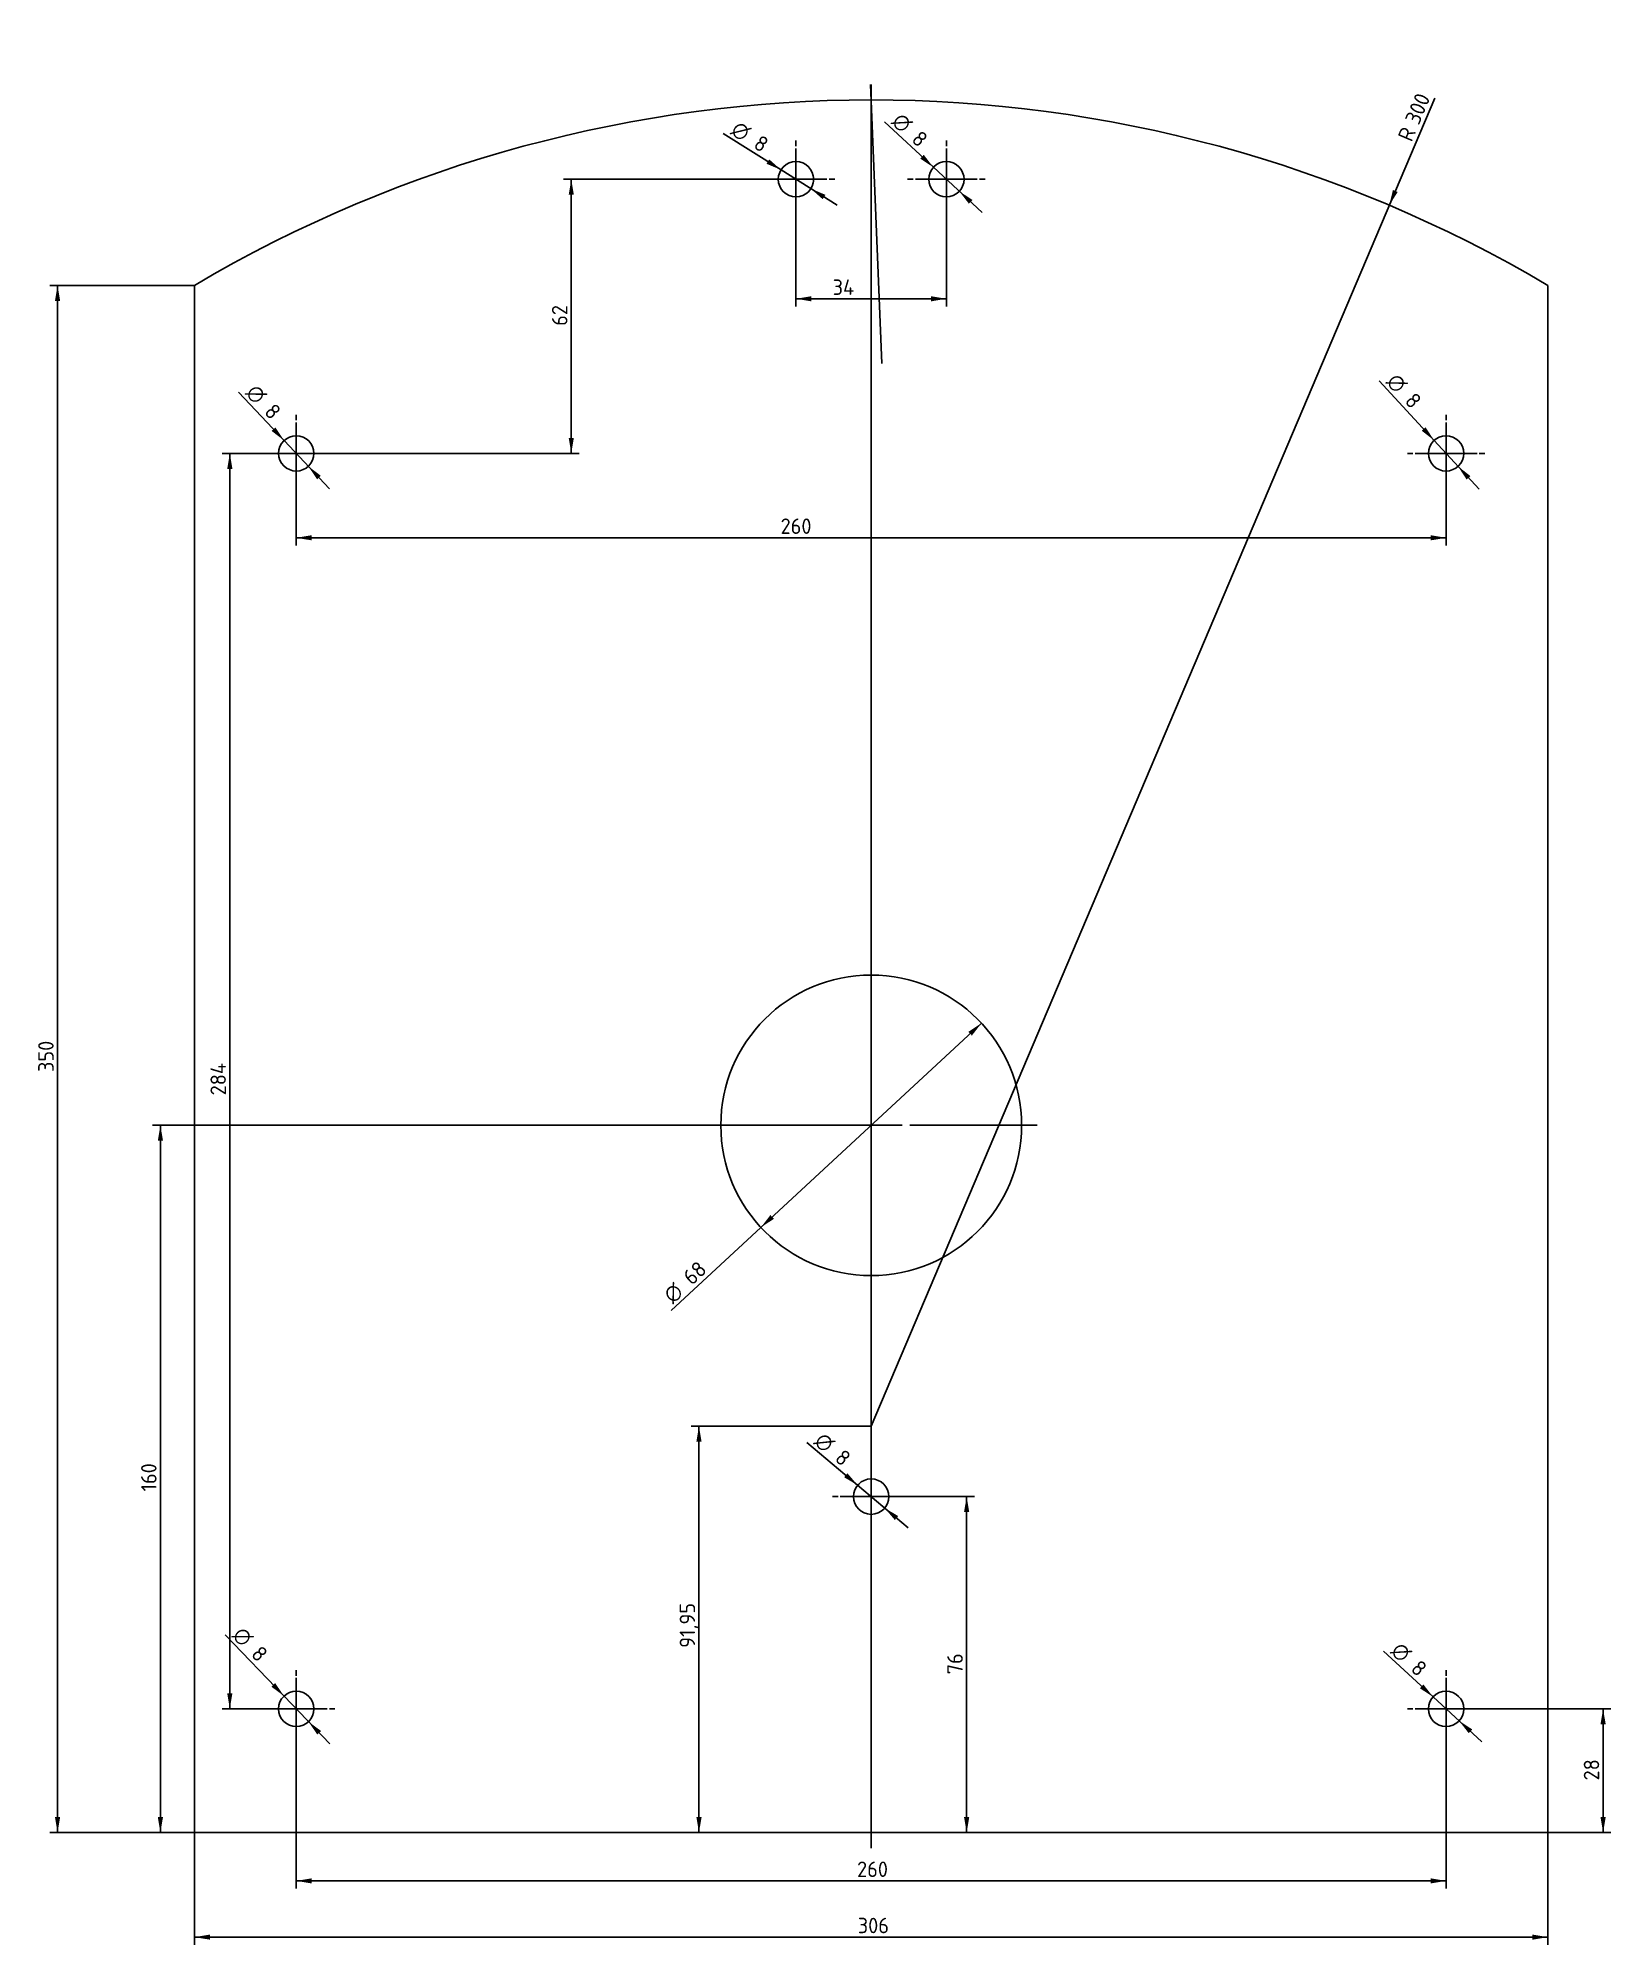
# Model space of a CAD drawing. Header units: millimetres. Extents: x 33 to 389, y 64 to 495.
import ezdxf
from ezdxf.enums import TextEntityAlignment as Align
from ezdxf.lldxf.tags import DXFTag

# ---------------------------------------------------------------- set-up
doc = ezdxf.new("R2010")
doc.units = ezdxf.units.MM
for name, color, linetype in [('BODENPLATTE', 7, 'Continuous'), ('Default', 7, 'Continuous'), ('Maße', 7, 'Continuous')]:
    doc.layers.add(name, color=color, linetype=linetype)
doc.styles.add('SEACAD_Solid_Edge_ISO', font='seiso.ttf')
doc.styles.add('SEACAD_Solid_Edge_ISO1_Symbols', font='semeci1.ttf')
tags = doc.linetypes.add('CENTER2', pattern=[28.575, 19.05, -3.175, 3.175, -3.175]).pattern_tags.tags
tags[10:11] = [DXFTag(74, 4), DXFTag(75, 0), DXFTag(340, '0'), DXFTag(46, 0.0), DXFTag(50, 0.0), DXFTag(44, 0.0), DXFTag(45, 0.0)]
tags[8:9] = [DXFTag(74, 4), DXFTag(75, 0), DXFTag(340, '0'), DXFTag(46, 0.0), DXFTag(50, 0.0), DXFTag(44, 0.0), DXFTag(45, 0.0)]
tags[6:7] = [DXFTag(74, 4), DXFTag(75, 0), DXFTag(340, '0'), DXFTag(46, 0.0), DXFTag(50, 0.0), DXFTag(44, 0.0), DXFTag(45, 0.0)]
tags[4:5] = [DXFTag(74, 4), DXFTag(75, 0), DXFTag(340, '0'), DXFTag(46, 0.0), DXFTag(50, 0.0), DXFTag(44, 0.0), DXFTag(45, 0.0)]
doc.dimstyles.new('ISO', dxfattribs={"dimtxt": 3.5, "dimasz": 3.5, "dimexe": 1.75, "dimexo": 0, "dimgap": 1.75, "dimtad": 0, "dimtih": 1, "dimtoh": 1, "dimtxsty": 'SEACAD_Solid_Edge_ISO', "dimblk1": '_SE_FILLED', "dimblk2": '_SE_FILLED', "dimsah": 1, "dimcen": 1.75, "dimadec": 0, "dimazin": 0, "dimtfac": 1, "dimtmove": 0, "dimatfit": 3, "dimfxl": 1, "dimtolj": 1, "dimarcsym": 0})

# ---------------------------------------------------------------- blocks, each defined once
blk = doc.blocks.new('SEANNOT_GROUP')
at = {"layer": 'Maße', "color": 7, "linetype": 'CENTER2'}
for p, q in [((91.58, 125.74), (91.58, 124.49)), ((91.58, 123.99), (91.58, 109.99)), ((82.83, 116.99), (84.08, 116.99)), ((98.58, 116.99), (84.58, 116.99)), ((100.33, 116.99), (99.08, 116.99)), ((91.58, 108.24), (91.58, 109.49))]:
    blk.add_line(p, q, dxfattribs=at)
blk = doc.blocks.new('SEANNOT_GROUP1')
at = {"layer": 'Maße', "color": 7, "linetype": 'CENTER2'}
for p, q in [((91.58, 409.74), (91.58, 408.49)), ((91.58, 407.99), (91.58, 393.99)), ((82.83, 400.99), (84.08, 400.99)), ((98.58, 400.99), (84.58, 400.99)), ((100.33, 400.99), (99.08, 400.99)), ((91.58, 392.24), (91.58, 393.49))]:
    blk.add_line(p, q, dxfattribs=at)
blk = doc.blocks.new('SEANNOT_GROUP2')
at = {"layer": 'Maße', "color": 7, "linetype": 'CENTER2'}
for p, q in [((204.58, 471.74), (204.58, 470.49)), ((204.58, 469.99), (204.58, 455.99)), ((195.83, 462.99), (197.08, 462.99)), ((211.58, 462.99), (197.58, 462.99)), ((213.33, 462.99), (212.08, 462.99)), ((204.58, 454.24), (204.58, 455.49))]:
    blk.add_line(p, q, dxfattribs=at)
blk = doc.blocks.new('SEANNOT_GROUP3')
at = {"layer": 'Maße', "color": 7, "linetype": 'CENTER2'}
for p, q in [((221.58, 173.74), (221.58, 172.49)), ((221.58, 171.99), (221.58, 157.99)), ((212.83, 164.99), (214.08, 164.99)), ((228.58, 164.99), (214.58, 164.99)), ((230.33, 164.99), (229.08, 164.99)), ((221.58, 156.24), (221.58, 157.49))]:
    blk.add_line(p, q, dxfattribs=at)
blk = doc.blocks.new('SEANNOT_GROUP4')
at = {"layer": 'Maße', "color": 7, "linetype": 'CENTER2'}
for p, q in [((221.58, 257.74), (221.58, 286.49)), ((221.58, 255.99), (221.58, 241.99)), ((212.83, 248.99), (184.08, 248.99)), ((228.58, 248.99), (214.58, 248.99)), ((230.33, 248.99), (259.08, 248.99)), ((221.58, 240.24), (221.58, 211.49))]:
    blk.add_line(p, q, dxfattribs=at)
blk = doc.blocks.new('SEANNOT_GROUP5')
at = {"layer": 'Maße', "color": 7, "linetype": 'CENTER2'}
for p, q in [((238.58, 471.74), (238.58, 470.49)), ((238.58, 469.99), (238.58, 455.99)), ((229.83, 462.99), (231.08, 462.99)), ((245.58, 462.99), (231.58, 462.99)), ((247.33, 462.99), (246.08, 462.99)), ((238.58, 454.24), (238.58, 455.49))]:
    blk.add_line(p, q, dxfattribs=at)
blk = doc.blocks.new('SEANNOT_GROUP6')
at = {"layer": 'Maße', "color": 7, "linetype": 'CENTER2'}
for p, q in [((351.58, 125.74), (351.58, 124.49)), ((351.58, 123.99), (351.58, 109.99)), ((342.83, 116.99), (344.08, 116.99)), ((358.58, 116.99), (344.58, 116.99)), ((360.33, 116.99), (359.08, 116.99)), ((351.58, 108.24), (351.58, 109.49))]:
    blk.add_line(p, q, dxfattribs=at)
blk = doc.blocks.new('SEANNOT_GROUP7')
at = {"layer": 'Maße', "color": 7, "linetype": 'CENTER2'}
for p, q in [((351.58, 409.74), (351.58, 408.49)), ((351.58, 407.99), (351.58, 393.99)), ((342.83, 400.99), (344.08, 400.99)), ((358.58, 400.99), (344.58, 400.99)), ((360.33, 400.99), (359.08, 400.99)), ((351.58, 392.24), (351.58, 393.49))]:
    blk.add_line(p, q, dxfattribs=at)
blk = doc.blocks.new('SEANNOT_GROUP8')
at = {"layer": 'Maße', "color": 7, "linetype": 'CENTER2'}
blk.add_line((221.43, 484.43), (224.01, 421.33), dxfattribs=at)
blk = doc.blocks.new('SEANNOT_GROUP9')
at = {"layer": 'Maße', "color": 7, "linetype": 'CENTER2'}
blk.add_line((221.58, 85.49), (221.58, 484.44), dxfattribs=at)
blk = doc.blocks.new('SE')
at = {"layer": 'BODENPLATTE', "color": 7, "linetype": 'Continuous'}
for p, q in [((68.58, 438.99), (68.58, 88.99)), ((374.58, 88.99), (374.58, 438.99)), ((68.58, 88.99), (374.58, 88.99))]:
    blk.add_line(p, q, dxfattribs=at)
for centre, radius in [((204.58, 462.99), 4), ((238.58, 462.99), 4), ((91.58, 400.99), 4), ((351.58, 400.99), 4), ((221.58, 248.99), 34), ((221.58, 164.99), 4), ((91.58, 116.99), 4), ((351.58, 116.99), 4)]:
    blk.add_circle(centre, radius, dxfattribs=at)
blk.add_arc((221.58, 180.94), 300, 59.3361, 120.6639, dxfattribs=at)
blk = doc.blocks.new('DMBLK1')
at = {"layer": 'Maße', "linetype": 'Continuous'}
blk.add_hatch(color=7, dxfattribs=at).paths.add_polyline_path([(339.56, 460.57), (338.73, 457.12), (340.63, 460.11)])
at = {"layer": 'Maße', "color": 7, "linetype": 'Continuous'}
blk.add_line((221.58, 180.94), (349.01, 481.37), dxfattribs=at)
at = {"layer": 'Maße', "color": 7, "linetype": 'Continuous', "style": 'SEACAD_Solid_Edge_ISO'}
for s, p in [('300', (342.18, 476.46)), ('R', (340.55, 472.62))]:
    blk.add_text(s, height=3.5, rotation=67.014, dxfattribs=at).set_placement(p, align=Align.TOP_LEFT)
blk = doc.blocks.new('_SE_FILLED')
at = {"color": 0}
blk.add_line((0, 0), (-1, 0), dxfattribs=at)
blk.add_solid([(0, 0), (-1, -0.1665), (-1, 0.1665), (0, 0)], dxfattribs=at)
blk = doc.blocks.new('DMBLK2')
at = {"layer": 'Maße', "linetype": 'Continuous'}
for points in [[(182.06, 177.44), (183.23, 177.44), (182.64, 180.94)], [(182.06, 92.49), (182.64, 88.99), (183.23, 92.49)]]:
    blk.add_hatch(color=7, dxfattribs=at).paths.add_polyline_path(points)
at = {"layer": 'Maße', "color": 7, "linetype": 'Continuous'}
for p, q in [((221.58, 180.94), (180.89, 180.94)), ((182.64, 180.94), (182.64, 88.99))]:
    blk.add_line(p, q, dxfattribs=at)
at = {"layer": 'Maße', "color": 7, "linetype": 'Continuous', "style": 'SEACAD_Solid_Edge_ISO'}
blk.add_text('91,95', height=3.5, rotation=90, dxfattribs=at).set_placement((178.27, 130.79), align=Align.TOP_LEFT)
blk = doc.blocks.new('DMBLK3')
at = {"layer": 'Maße', "linetype": 'Continuous'}
for points in [[(197.92, 466.5), (201.19, 465.12), (198.54, 467.48)], [(210.61, 458.49), (211.23, 459.48), (207.96, 460.85)]]:
    blk.add_hatch(color=7, dxfattribs=at).paths.add_polyline_path(points)
at = {"layer": 'Maße', "color": 7, "linetype": 'Continuous'}
for p, q in [((201.19, 465.12), (188.14, 473.36)), ((213.88, 457.12), (201.19, 465.12))]:
    blk.add_line(p, q, dxfattribs=at)
for s, style, p in [('O', 'SEACAD_Solid_Edge_ISO1_Symbols', (191.52, 476.4)), ('8', 'SEACAD_Solid_Edge_ISO', (196.59, 473.2))]:
    blk.add_text(s, height=3.5, rotation=327.7479, dxfattribs=dict(at, style=style)).set_placement(p, align=Align.TOP_LEFT)
blk = doc.blocks.new('DMBLK4')
at = {"layer": 'Maße', "linetype": 'Continuous'}
for points in [[(232.68, 467.66), (235.64, 465.71), (233.47, 468.52)], [(243.68, 457.46), (244.47, 458.32), (241.51, 460.27)]]:
    blk.add_hatch(color=7, dxfattribs=at).paths.add_polyline_path(points)
at = {"layer": 'Maße', "color": 7, "linetype": 'Continuous'}
for p, q in [((235.64, 465.71), (224.57, 475.98)), ((246.64, 455.51), (235.64, 465.71))]:
    blk.add_line(p, q, dxfattribs=at)
for s, style, p in [('O', 'SEACAD_Solid_Edge_ISO1_Symbols', (228.44, 478.35)), ('8', 'SEACAD_Solid_Edge_ISO', (232.84, 474.27))]:
    blk.add_text(s, height=3.5, rotation=317.1613, dxfattribs=dict(at, style=style)).set_placement(p, align=Align.TOP_LEFT)
blk = doc.blocks.new('DMBLK5')
at = {"layer": 'Maße', "linetype": 'Continuous'}
for points in [[(86.01, 406.06), (88.84, 403.9), (86.87, 406.85)], [(96.29, 395.12), (97.14, 395.92), (94.31, 398.07)]]:
    blk.add_hatch(color=7, dxfattribs=at).paths.add_polyline_path(points)
at = {"layer": 'Maße', "color": 7, "linetype": 'Continuous'}
for p, q in [((88.84, 403.9), (78.55, 414.85)), ((99.11, 392.97), (88.84, 403.9))]:
    blk.add_line(p, q, dxfattribs=at)
for s, style, p in [('O', 'SEACAD_Solid_Edge_ISO1_Symbols', (82.58, 416.95)), ('8', 'SEACAD_Solid_Edge_ISO', (86.68, 412.58))]:
    blk.add_text(s, height=3.5, rotation=313.218, dxfattribs=dict(at, style=style)).set_placement(p, align=Align.TOP_LEFT)
blk = doc.blocks.new('DMBLK6')
at = {"layer": 'Maße', "linetype": 'Continuous'}
for points in [[(346.07, 406.11), (348.87, 403.93), (346.93, 406.9)], [(356.22, 395.07), (357.08, 395.86), (354.28, 398.05)]]:
    blk.add_hatch(color=7, dxfattribs=at).paths.add_polyline_path(points)
at = {"layer": 'Maße', "color": 7, "linetype": 'Continuous'}
for p, q in [((348.87, 403.93), (336.48, 417.39)), ((359.02, 392.89), (348.87, 403.93))]:
    blk.add_line(p, q, dxfattribs=at)
for s, style, p in [('O', 'SEACAD_Solid_Edge_ISO1_Symbols', (340.53, 419.45)), ('8', 'SEACAD_Solid_Edge_ISO', (344.59, 415.04))]:
    blk.add_text(s, height=3.5, rotation=312.6114, dxfattribs=dict(at, style=style)).set_placement(p, align=Align.TOP_LEFT)
blk = doc.blocks.new('DMBLK7')
at = {"layer": 'Maße', "linetype": 'Continuous'}
for points in [[(208.08, 435.37), (208.08, 436.54), (204.58, 435.96)], [(235.08, 435.37), (238.58, 435.96), (235.08, 436.54)]]:
    blk.add_hatch(color=7, dxfattribs=at).paths.add_polyline_path(points)
at = {"layer": 'Maße', "color": 7, "linetype": 'Continuous'}
for p, q in [((204.58, 462.99), (204.58, 434.21)), ((238.58, 462.99), (238.58, 434.21)), ((204.58, 435.96), (238.58, 435.96))]:
    blk.add_line(p, q, dxfattribs=at)
at = {"layer": 'Maße', "color": 7, "linetype": 'Continuous', "style": 'SEACAD_Solid_Edge_ISO'}
blk.add_text('34', height=3.5, dxfattribs=at).set_placement((212.87, 440.33), align=Align.TOP_LEFT)
blk = doc.blocks.new('DMBLK8')
at = {"layer": 'Maße', "linetype": 'Continuous'}
for points in [[(154.35, 459.49), (153.77, 462.99), (153.18, 459.49)], [(154.35, 404.49), (153.18, 404.49), (153.77, 400.99)]]:
    blk.add_hatch(color=7, dxfattribs=at).paths.add_polyline_path(points)
at = {"layer": 'Maße', "color": 7, "linetype": 'Continuous'}
for p, q in [((204.58, 462.99), (152.02, 462.99)), ((153.77, 400.99), (153.77, 462.99)), ((91.58, 400.99), (155.52, 400.99))]:
    blk.add_line(p, q, dxfattribs=at)
at = {"layer": 'Maße', "color": 7, "linetype": 'Continuous', "style": 'SEACAD_Solid_Edge_ISO'}
blk.add_text('62', height=3.5, rotation=90, dxfattribs=at).set_placement((149.39, 429.84), align=Align.TOP_LEFT)
blk = doc.blocks.new('DMBLK9')
at = {"layer": 'Maße', "linetype": 'Continuous'}
for points in [[(95.08, 381.31), (95.08, 382.48), (91.58, 381.89)], [(348.08, 381.31), (351.58, 381.89), (348.08, 382.48)]]:
    blk.add_hatch(color=7, dxfattribs=at).paths.add_polyline_path(points)
at = {"layer": 'Maße', "color": 7, "linetype": 'Continuous'}
for p, q in [((91.58, 400.99), (91.58, 380.14)), ((351.58, 396.99), (351.58, 380.14)), ((91.58, 381.89), (351.58, 381.89))]:
    blk.add_line(p, q, dxfattribs=at)
at = {"layer": 'Maße', "color": 7, "linetype": 'Continuous', "style": 'SEACAD_Solid_Edge_ISO'}
blk.add_text('260', height=3.5, dxfattribs=at).set_placement((201.1, 386.27), align=Align.TOP_LEFT)
blk = doc.blocks.new('DMBLK10')
at = {"layer": 'Maße', "linetype": 'Continuous'}
for points in [[(244.35, 269.29), (246.52, 272.09), (243.56, 270.14)], [(199.59, 227.84), (198.8, 228.69), (196.63, 225.89)]]:
    blk.add_hatch(color=7, dxfattribs=at).paths.add_polyline_path(points)
at = {"layer": 'Maße', "color": 7, "linetype": 'Continuous'}
for p, q in [((246.52, 272.09), (196.63, 225.89)), ((196.63, 225.89), (176.34, 207.09))]:
    blk.add_line(p, q, dxfattribs=at)
for s, style, p in [('68', 'SEACAD_Solid_Edge_ISO', (178.67, 215.21)), ('O', 'SEACAD_Solid_Edge_ISO1_Symbols', (174.27, 211.14))]:
    blk.add_text(s, height=3.5, rotation=42.8035, dxfattribs=dict(at, style=style)).set_placement(p, align=Align.TOP_LEFT)
blk = doc.blocks.new('DMBLK11')
at = {"layer": 'Maße', "linetype": 'Continuous'}
for points in [[(85.96, 122), (88.81, 119.88), (86.81, 122.81)], [(96.34, 111.17), (97.19, 111.98), (94.34, 114.1)]]:
    blk.add_hatch(color=7, dxfattribs=at).paths.add_polyline_path(points)
at = {"layer": 'Maße', "color": 7, "linetype": 'Continuous'}
for p, q in [((88.81, 119.88), (75.51, 133.75)), ((99.19, 109.05), (88.81, 119.88))]:
    blk.add_line(p, q, dxfattribs=at)
for s, style, p in [('O', 'SEACAD_Solid_Edge_ISO1_Symbols', (79.52, 135.89)), ('8', 'SEACAD_Solid_Edge_ISO', (83.67, 131.56))]:
    blk.add_text(s, height=3.5, rotation=313.7874, dxfattribs=dict(at, style=style)).set_placement(p, align=Align.TOP_LEFT)
blk = doc.blocks.new('DMBLK12')
at = {"layer": 'Maße', "linetype": 'Continuous'}
for points in [[(215.47, 169.38), (218.52, 167.57), (216.22, 170.27)], [(226.93, 159.71), (227.69, 160.6), (224.63, 162.41)]]:
    blk.add_hatch(color=7, dxfattribs=at).paths.add_polyline_path(points)
at = {"layer": 'Maße', "color": 7, "linetype": 'Continuous'}
for p, q in [((218.52, 167.57), (207.02, 177.26)), ((229.98, 157.9), (218.52, 167.57))]:
    blk.add_line(p, q, dxfattribs=at)
for s, style, p in [('O', 'SEACAD_Solid_Edge_ISO1_Symbols', (210.78, 179.82)), ('8', 'SEACAD_Solid_Edge_ISO', (215.37, 175.95))]:
    blk.add_text(s, height=3.5, rotation=319.8567, dxfattribs=dict(at, style=style)).set_placement(p, align=Align.TOP_LEFT)
blk = doc.blocks.new('DMBLK13')
at = {"layer": 'Maße', "linetype": 'Continuous'}
for points in [[(345.66, 121.64), (348.63, 119.7), (346.45, 122.5)], [(356.7, 111.48), (357.49, 112.34), (354.52, 114.28)]]:
    blk.add_hatch(color=7, dxfattribs=at).paths.add_polyline_path(points)
at = {"layer": 'Maße', "color": 7, "linetype": 'Continuous'}
for p, q in [((348.63, 119.7), (337.43, 130)), ((359.67, 109.54), (348.63, 119.7))]:
    blk.add_line(p, q, dxfattribs=at)
for s, style, p in [('O', 'SEACAD_Solid_Edge_ISO1_Symbols', (341.3, 132.39)), ('8', 'SEACAD_Solid_Edge_ISO', (345.71, 128.33))]:
    blk.add_text(s, height=3.5, rotation=317.3916, dxfattribs=dict(at, style=style)).set_placement(p, align=Align.TOP_LEFT)
blk = doc.blocks.new('DMBLK14')
at = {"layer": 'Maße', "linetype": 'Continuous'}
for points in [[(243.75, 161.49), (243.17, 164.99), (242.58, 161.49)], [(243.75, 92.49), (242.58, 92.49), (243.17, 88.99)]]:
    blk.add_hatch(color=7, dxfattribs=at).paths.add_polyline_path(points)
at = {"layer": 'Maße', "color": 7, "linetype": 'Continuous'}
for p, q in [((221.58, 164.99), (244.92, 164.99)), ((243.17, 164.99), (243.17, 88.99))]:
    blk.add_line(p, q, dxfattribs=at)
at = {"layer": 'Maße', "color": 7, "linetype": 'Continuous', "style": 'SEACAD_Solid_Edge_ISO'}
blk.add_text('76', height=3.5, rotation=90, dxfattribs=at).set_placement((238.79, 124.8), align=Align.TOP_LEFT)
blk = doc.blocks.new('DMBLK15')
at = {"layer": 'Maße', "linetype": 'Continuous'}
for points in [[(95.08, 77.49), (95.08, 78.65), (91.58, 78.07)], [(348.08, 77.49), (351.58, 78.07), (348.08, 78.65)]]:
    blk.add_hatch(color=7, dxfattribs=at).paths.add_polyline_path(points)
at = {"layer": 'Maße', "color": 7, "linetype": 'Continuous'}
for p, q in [((91.58, 116.99), (91.58, 76.32)), ((351.58, 116.99), (351.58, 76.32)), ((91.58, 78.07), (351.58, 78.07))]:
    blk.add_line(p, q, dxfattribs=at)
at = {"layer": 'Maße', "color": 7, "linetype": 'Continuous', "style": 'SEACAD_Solid_Edge_ISO'}
blk.add_text('260', height=3.5, dxfattribs=at).set_placement((218.39, 82.45), align=Align.TOP_LEFT)
blk = doc.blocks.new('DMBLK16')
at = {"layer": 'Maße', "linetype": 'Continuous'}
for points in [[(72.08, 64.77), (72.08, 65.93), (68.58, 65.35)], [(371.08, 64.77), (374.58, 65.35), (371.08, 65.93)]]:
    blk.add_hatch(color=7, dxfattribs=at).paths.add_polyline_path(points)
at = {"layer": 'Maße', "color": 7, "linetype": 'Continuous'}
for p, q in [((68.58, 88.99), (68.58, 63.6)), ((374.58, 88.99), (374.58, 63.6)), ((68.58, 65.35), (374.58, 65.35))]:
    blk.add_line(p, q, dxfattribs=at)
at = {"layer": 'Maße', "color": 7, "linetype": 'Continuous', "style": 'SEACAD_Solid_Edge_ISO'}
blk.add_text('306', height=3.5, dxfattribs=at).set_placement((218.55, 69.73), align=Align.TOP_LEFT)
blk = doc.blocks.new('DMBLK17')
at = {"layer": 'Maße', "linetype": 'Continuous'}
for points in [[(387.67, 113.49), (387.08, 116.99), (386.5, 113.49)], [(387.67, 92.49), (386.5, 92.49), (387.08, 88.99)]]:
    blk.add_hatch(color=7, dxfattribs=at).paths.add_polyline_path(points)
at = {"layer": 'Maße', "color": 7, "linetype": 'Continuous'}
for p, q in [((351.58, 116.99), (388.83, 116.99)), ((387.08, 116.99), (387.08, 88.99)), ((374.58, 88.99), (388.83, 88.99))]:
    blk.add_line(p, q, dxfattribs=at)
at = {"layer": 'Maße', "color": 7, "linetype": 'Continuous', "style": 'SEACAD_Solid_Edge_ISO'}
blk.add_text('28', height=3.5, rotation=90, dxfattribs=at).set_placement((382.71, 100.8), align=Align.TOP_LEFT)
blk = doc.blocks.new('DMBLK18')
at = {"layer": 'Maße', "linetype": 'Continuous'}
for points in [[(60.28, 245.49), (61.45, 245.49), (60.86, 248.99)], [(60.28, 92.49), (60.86, 88.99), (61.45, 92.49)]]:
    blk.add_hatch(color=7, dxfattribs=at).paths.add_polyline_path(points)
at = {"layer": 'Maße', "color": 7, "linetype": 'Continuous'}
for p, q in [((221.58, 248.99), (59.11, 248.99)), ((60.86, 248.99), (60.86, 88.99)), ((221.58, 88.99), (59.11, 88.99))]:
    blk.add_line(p, q, dxfattribs=at)
at = {"layer": 'Maße', "color": 7, "linetype": 'Continuous', "style": 'SEACAD_Solid_Edge_ISO'}
blk.add_text('160', height=3.5, rotation=90, dxfattribs=at).set_placement((56.49, 166.17), align=Align.TOP_LEFT)
blk = doc.blocks.new('DMBLK19')
at = {"layer": 'Maße', "linetype": 'Continuous'}
for points in [[(75.97, 397.49), (77.14, 397.49), (76.56, 400.99)], [(75.97, 120.49), (76.56, 116.99), (77.14, 120.49)]]:
    blk.add_hatch(color=7, dxfattribs=at).paths.add_polyline_path(points)
at = {"layer": 'Maße', "color": 7, "linetype": 'Continuous'}
for p, q in [((91.58, 400.99), (74.81, 400.99)), ((76.56, 116.99), (76.56, 400.99)), ((91.58, 116.99), (74.81, 116.99))]:
    blk.add_line(p, q, dxfattribs=at)
at = {"layer": 'Maße', "color": 7, "linetype": 'Continuous', "style": 'SEACAD_Solid_Edge_ISO'}
blk.add_text('284', height=3.5, rotation=90, dxfattribs=at).set_placement((72.18, 255.77), align=Align.TOP_LEFT)
blk = doc.blocks.new('DMBLK20')
at = {"layer": 'Maße', "linetype": 'Continuous'}
for points in [[(37.02, 435.49), (38.19, 435.49), (37.6, 438.99)], [(37.02, 92.49), (37.6, 88.99), (38.19, 92.49)]]:
    blk.add_hatch(color=7, dxfattribs=at).paths.add_polyline_path(points)
at = {"layer": 'Maße', "color": 7, "linetype": 'Continuous'}
for p, q in [((68.58, 438.99), (35.85, 438.99)), ((37.6, 438.99), (37.6, 88.99)), ((68.58, 88.99), (35.85, 88.99))]:
    blk.add_line(p, q, dxfattribs=at)
at = {"layer": 'Maße', "color": 7, "linetype": 'Continuous', "style": 'SEACAD_Solid_Edge_ISO'}
blk.add_text('350', height=3.5, rotation=90, dxfattribs=at).set_placement((33.23, 261.05), align=Align.TOP_LEFT)

msp = doc.modelspace()

# ---------------------------------------------------------------- block references
at = {"layer": 'Default'}
msp.add_blockref('SE', (0, 0), dxfattribs=at)
at = {"layer": 'Maße'}
for name in ['SEANNOT_GROUP8', 'SEANNOT_GROUP9', 'SEANNOT_GROUP2', 'SEANNOT_GROUP5', 'SEANNOT_GROUP1', 'SEANNOT_GROUP7', 'SEANNOT_GROUP4', 'SEANNOT_GROUP3', 'SEANNOT_GROUP', 'SEANNOT_GROUP6']:
    msp.add_blockref(name, (0, 0), dxfattribs=at)

# ---------------------------------------------------------------- dimensions: what is measured, and where the dimension line sits
at = {"layer": 'Maße', "color": 7, "linetype": 'Continuous'}
dim = msp.add_radius_dim(center=(221.576, 180.937), mpoint=(338.727, 457.117), text='\\A1;<>', dimstyle='ISO', dxfattribs=at)
dim.commit()
dim.dimension.update_dxf_attribs({"geometry": 'DMBLK1', "text_midpoint": (344.1, 469.783), "dimtype": 164})
for p1, p2, picture, middle in [((207.959, 460.855), (201.193, 465.124), 'DMBLK3', (197.173, 467.661)), ((241.509, 460.269), (235.643, 465.709), 'DMBLK4', (232.398, 468.717)), ((354.284, 398.045), (348.868, 403.933), 'DMBLK6', (343.711, 409.538)), ((94.315, 398.074), (88.837, 403.904), 'DMBLK5', (85.86, 407.072)), ((246.521, 272.092), (196.63, 225.887), 'DMBLK10', (185.747, 215.807)), ((224.634, 162.41), (218.518, 167.568), 'DMBLK12', (215.184, 170.379)), ((94.344, 114.102), (88.808, 119.877), 'DMBLK11', (82.898, 126.042)), ((354.52, 114.281), (348.632, 119.697), 'DMBLK13', (345.29, 122.771))]:
    dim = msp.add_diameter_dim_2p(p1=p1, p2=p2, text='\\A1;<>', dimstyle='ISO', override={"dimtad": 1, "dimtih": 0, "dimtoh": 0, "dimtmove": 1}, dxfattribs=at)
    dim.commit()
    dim.dimension.update_dxf_attribs({"geometry": picture, "text_midpoint": middle, "dimtype": 163})
for base, p1, p2, angle, picture, middle, dimtype in [((153.766, 462.989), (91.576, 400.989), (204.576, 462.989), 90, 'DMBLK8', (153.766, 431.989), 160), ((204.576, 435.958), (204.576, 462.989), (238.576, 462.989), 0, 'DMBLK7', (214.821, 435.958), 161), ((37.604, 438.989), (68.576, 438.989), (68.576, 88.989), 270, 'DMBLK20', (37.604, 263.989), 161), ((76.557, 116.989), (91.576, 116.989), (91.576, 400.989), 90, 'DMBLK19', (76.557, 258.989), 161), ((60.863, 248.989), (221.576, 248.989), (221.576, 88.989), 270, 'DMBLK18', (60.863, 168.989), 161), ((182.643, 180.937), (221.576, 180.937), (221.576, 88.989), 270, 'DMBLK2', (182.643, 134.963), 161), ((243.168, 164.989), (221.576, 164.989), (221.576, 88.989), 270, 'DMBLK14', (243.168, 126.989), 161), ((91.576, 78.07), (91.576, 116.989), (351.576, 116.989), 0, 'DMBLK15', (221.576, 78.07), 161), ((387.084, 88.989), (351.576, 116.989), (374.576, 88.989), 90, 'DMBLK17', (387.084, 102.989), 160), ((68.576, 65.35), (68.576, 88.989), (374.576, 88.989), 0, 'DMBLK16', (221.576, 65.35), 161)]:
    dim = msp.add_linear_dim(base=base, p1=p1, p2=p2, angle=angle, text='\\A1;<>', dimstyle='ISO', override={"dimtad": 1, "dimtih": 0, "dimtoh": 0}, dxfattribs=at)
    dim.commit()
    dim.dimension.update_dxf_attribs({"geometry": picture, "text_midpoint": middle, "dimtype": dimtype})
dim = msp.add_linear_dim(base=(351.576, 381.892), p1=(91.576, 400.989), p2=(351.576, 396.989), text='\\A1;<>', dimstyle='ISO', override={"dimtad": 1, "dimtih": 0, "dimtoh": 0}, dxfattribs=at)
dim.commit()
dim.dimension.update_dxf_attribs({"geometry": 'DMBLK9', "text_midpoint": (204.282, 381.892), "dimtype": 160})

doc.saveas('drawing.dxf')
